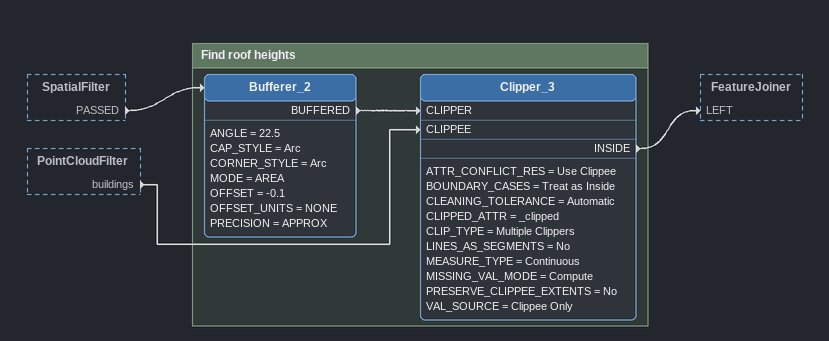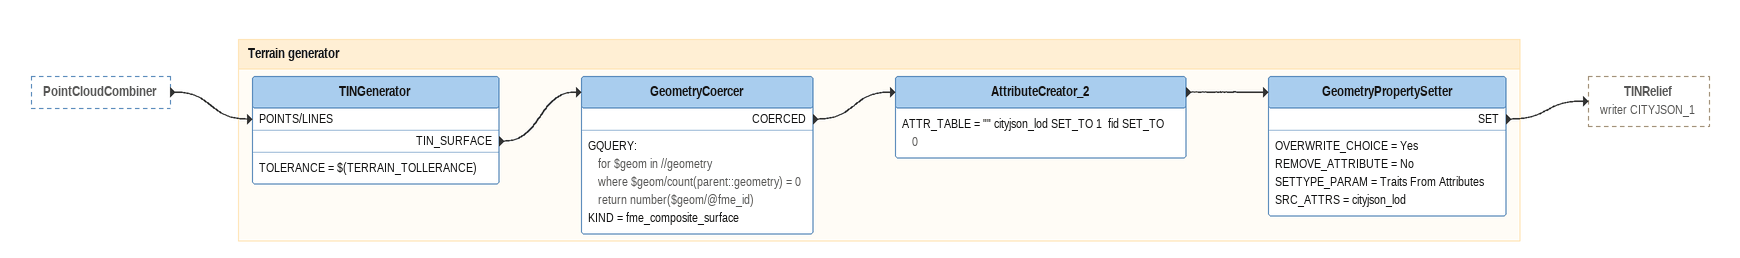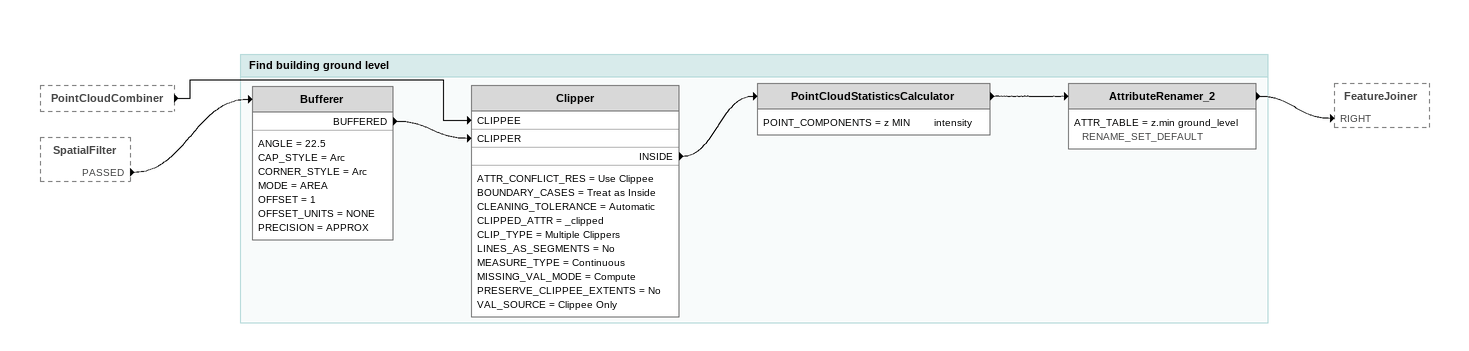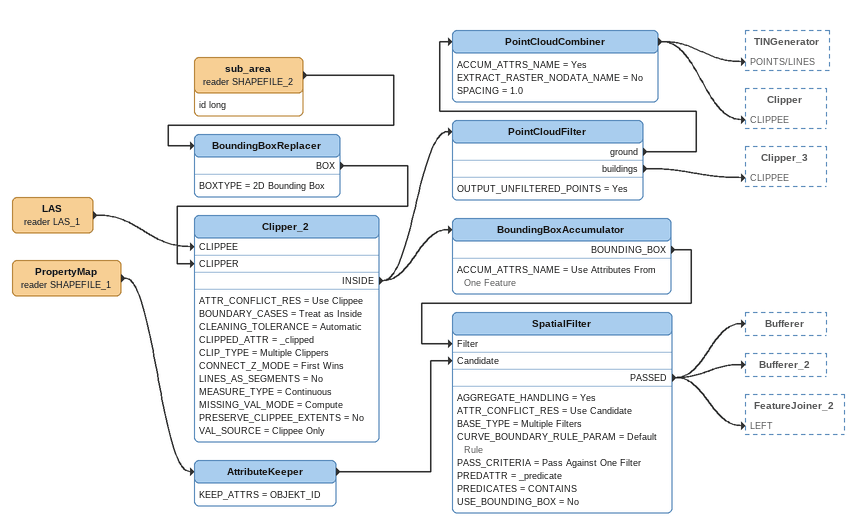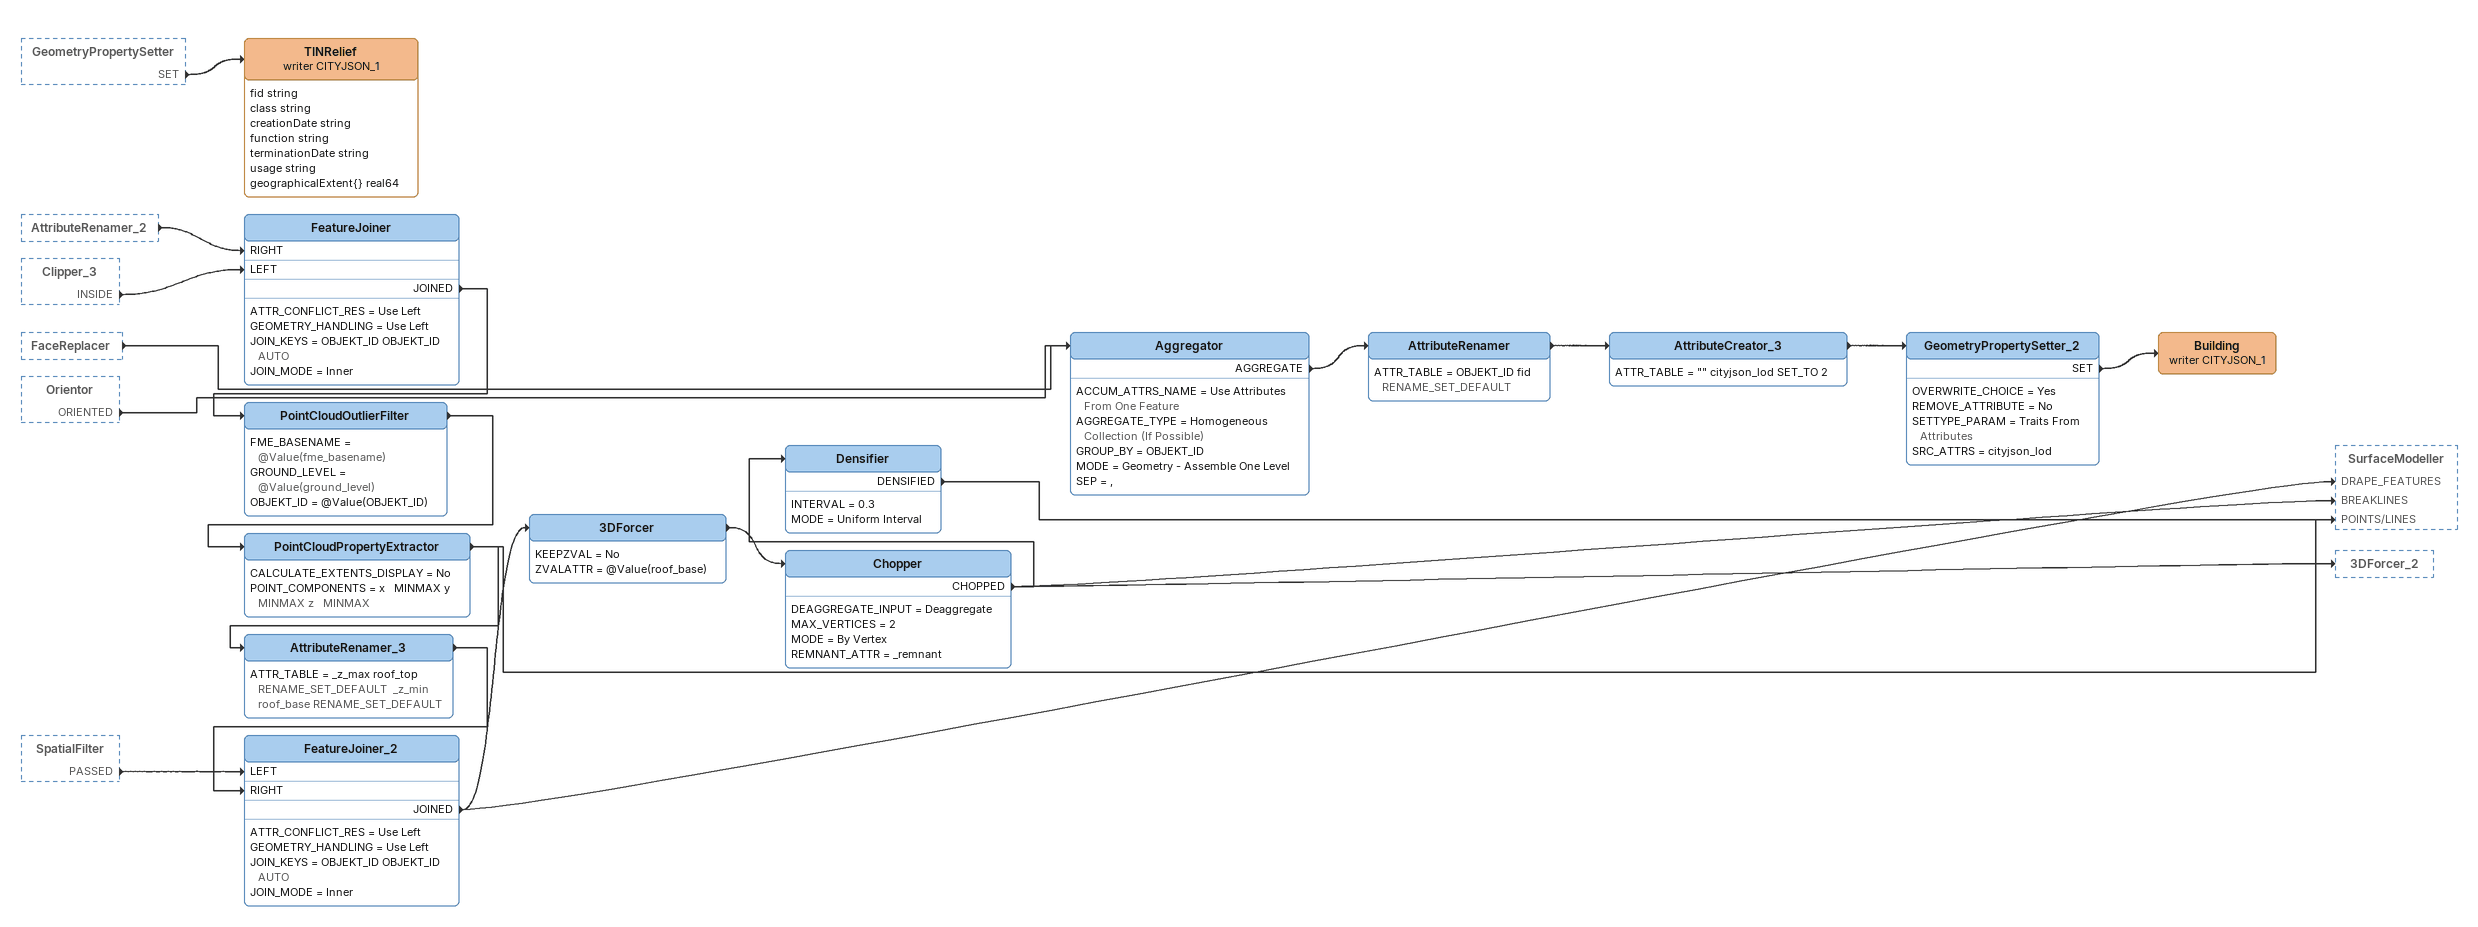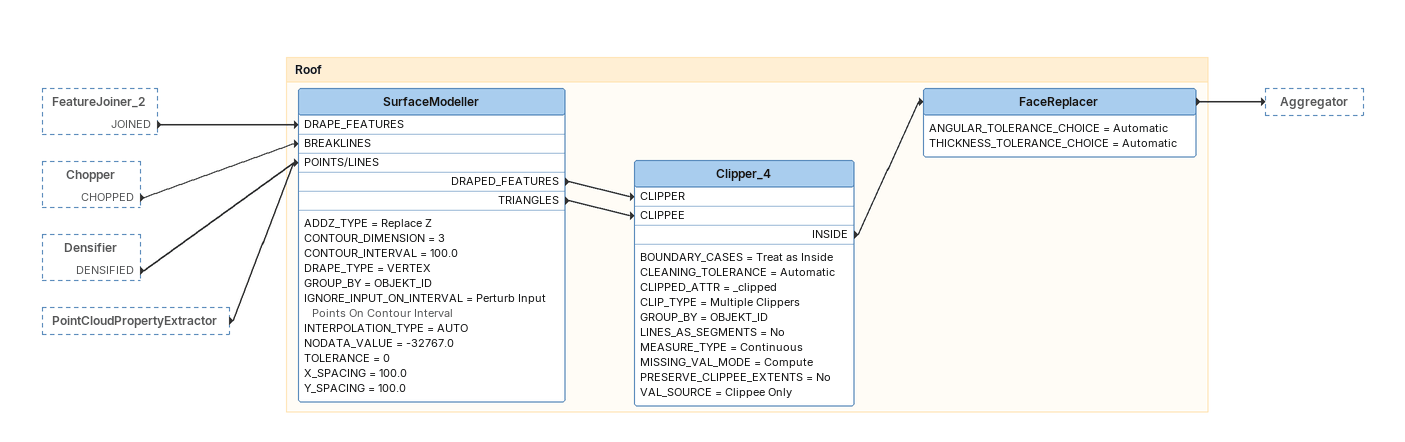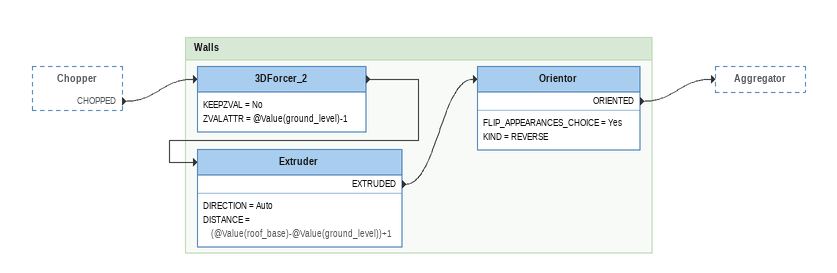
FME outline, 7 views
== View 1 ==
SpatialFilter [outside]
    PASSED -> Bufferer_2
PointCloudFilter [outside]
    buildings -> Clipper_3 [CLIPPEE]

Bookmark: Find roof heights
Bufferer_2
    ANGLE = 22.5
    CAP_STYLE = Arc
    CORNER_STYLE = Arc
    MODE = AREA
    OFFSET = -0.1
    OFFSET_UNITS = NONE
    PRECISION = APPROX
    BUFFERED -> Clipper_3 [CLIPPER]
Clipper_3
    ATTR_CONFLICT_RES = Use Clippee
    BOUNDARY_CASES = Treat as Inside
    CLEANING_TOLERANCE = Automatic
    CLIPPED_ATTR = _clipped
    CLIP_TYPE = Multiple Clippers
    LINES_AS_SEGMENTS = No
    MEASURE_TYPE = Continuous
    MISSING_VAL_MODE = Compute
    PRESERVE_CLIPPEE_EXTENTS = No
    VAL_SOURCE = Clippee Only
    INSIDE -> FeatureJoiner [LEFT]

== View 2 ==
PointCloudCombiner [outside]
    -> TINGenerator [POINTS/LINES]

Bookmark: Terrain generator
TINGenerator
    TOLERANCE = $(TERRAIN_TOLLERANCE)
    TIN_SURFACE -> GeometryCoercer
GeometryCoercer
    GQUERY:
      for $geom in //geometry
      where $geom/count(parent::geometry) = 0
      return number($geom/@fme_id)
    KIND = fme_composite_surface
    COERCED -> AttributeCreator_2
AttributeCreator_2
    ATTR_TABLE = "" cityjson_lod SET_TO 1  fid SET_TO 0
    -> GeometryPropertySetter
GeometryPropertySetter
    OVERWRITE_CHOICE = Yes
    REMOVE_ATTRIBUTE = No
    SETTYPE_PARAM = Traits From Attributes
    SRC_ATTRS = cityjson_lod
    SET -> TINRelief (writer CITYJSON_1)

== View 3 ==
PointCloudCombiner [outside]
    -> Clipper [CLIPPEE]
SpatialFilter [outside]
    PASSED -> Bufferer

Bookmark: Find building ground level
Bufferer
    ANGLE = 22.5
    CAP_STYLE = Arc
    CORNER_STYLE = Arc
    MODE = AREA
    OFFSET = 1
    OFFSET_UNITS = NONE
    PRECISION = APPROX
    BUFFERED -> Clipper [CLIPPER]
Clipper
    ATTR_CONFLICT_RES = Use Clippee
    BOUNDARY_CASES = Treat as Inside
    CLEANING_TOLERANCE = Automatic
    CLIPPED_ATTR = _clipped
    CLIP_TYPE = Multiple Clippers
    LINES_AS_SEGMENTS = No
    MEASURE_TYPE = Continuous
    MISSING_VAL_MODE = Compute
    PRESERVE_CLIPPEE_EXTENTS = No
    VAL_SOURCE = Clippee Only
    INSIDE -> PointCloudStatisticsCalculator
PointCloudStatisticsCalculator
    POINT_COMPONENTS = z MIN        intensity
    -> AttributeRenamer_2
AttributeRenamer_2
    ATTR_TABLE = z.min ground_level RENAME_SET_DEFAULT
    -> FeatureJoiner [RIGHT]

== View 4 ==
LAS (reader LAS_1)
    -> Clipper_2 [CLIPPEE]
PropertyMap (reader SHAPEFILE_1)
    -> AttributeKeeper
AttributeKeeper
    KEEP_ATTRS = OBJEKT_ID
    -> SpatialFilter [Candidate]
sub_area (reader SHAPEFILE_2)
    attributes: id long
    -> BoundingBoxReplacer
BoundingBoxReplacer
    BOXTYPE = 2D Bounding Box
    BOX -> Clipper_2 [CLIPPER]
Clipper_2
    ATTR_CONFLICT_RES = Use Clippee
    BOUNDARY_CASES = Treat as Inside
    CLEANING_TOLERANCE = Automatic
    CLIPPED_ATTR = _clipped
    CLIP_TYPE = Multiple Clippers
    CONNECT_Z_MODE = First Wins
    LINES_AS_SEGMENTS = No
    MEASURE_TYPE = Continuous
    MISSING_VAL_MODE = Compute
    PRESERVE_CLIPPEE_EXTENTS = No
    VAL_SOURCE = Clippee Only
    INSIDE -> PointCloudFilter
    INSIDE -> BoundingBoxAccumulator
PointCloudFilter
    OUTPUT_UNFILTERED_POINTS = Yes
    ground -> PointCloudCombiner
    buildings -> Clipper_3 [CLIPPEE]
PointCloudCombiner
    ACCUM_ATTRS_NAME = Yes
    EXTRACT_RASTER_NODATA_NAME = No
    SPACING = 1.0
    -> TINGenerator [POINTS/LINES]
    -> Clipper [CLIPPEE]
BoundingBoxAccumulator
    ACCUM_ATTRS_NAME = Use Attributes From One Feature
    BOUNDING_BOX -> SpatialFilter [Filter]
SpatialFilter
    AGGREGATE_HANDLING = Yes
    ATTR_CONFLICT_RES = Use Candidate
    BASE_TYPE = Multiple Filters
    CURVE_BOUNDARY_RULE_PARAM = Default Rule
    PASS_CRITERIA = Pass Against One Filter
    PREDATTR = _predicate
    PREDICATES = CONTAINS
    USE_BOUNDING_BOX = No
    PASSED -> Bufferer
    PASSED -> Bufferer_2
    PASSED -> FeatureJoiner_2 [LEFT]

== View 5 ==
GeometryPropertySetter [outside]
    SET -> TINRelief (writer CITYJSON_1)
AttributeRenamer_2 [outside]
    -> FeatureJoiner [RIGHT]
Clipper_3 [outside]
    INSIDE -> FeatureJoiner [LEFT]
FaceReplacer [outside]
    -> Aggregator
Orientor [outside]
    ORIENTED -> Aggregator
SpatialFilter [outside]
    PASSED -> FeatureJoiner_2 [LEFT]
TINRelief (writer CITYJSON_1)
    attributes: fid string, class string, creationDate string, function string, terminationDate string, usage string, geographicalExtent{} real64
FeatureJoiner
    ATTR_CONFLICT_RES = Use Left
    GEOMETRY_HANDLING = Use Left
    JOIN_KEYS = OBJEKT_ID OBJEKT_ID AUTO
    JOIN_MODE = Inner
    JOINED -> PointCloudOutlierFilter
PointCloudOutlierFilter
    FME_BASENAME = @Value(fme_basename)
    GROUND_LEVEL = @Value(ground_level)
    OBJEKT_ID = @Value(OBJEKT_ID)
    -> PointCloudPropertyExtractor
PointCloudPropertyExtractor
    CALCULATE_EXTENTS_DISPLAY = No
    POINT_COMPONENTS = x   MINMAX y   MINMAX z   MINMAX
    -> AttributeRenamer_3
    -> SurfaceModeller [POINTS/LINES]
AttributeRenamer_3
    ATTR_TABLE = _z_max roof_top RENAME_SET_DEFAULT  _z_min roof_base RENAME_SET_DEFAULT
    -> FeatureJoiner_2 [RIGHT]
FeatureJoiner_2
    ATTR_CONFLICT_RES = Use Left
    GEOMETRY_HANDLING = Use Left
    JOIN_KEYS = OBJEKT_ID OBJEKT_ID AUTO
    JOIN_MODE = Inner
    JOINED -> 3DForcer
    JOINED -> SurfaceModeller [DRAPE_FEATURES]
3DForcer
    KEEPZVAL = No
    ZVALATTR = @Value(roof_base)
    -> Chopper
Chopper
    DEAGGREGATE_INPUT = Deaggregate
    MAX_VERTICES = 2
    MODE = By Vertex
    REMNANT_ATTR = _remnant
    CHOPPED -> Densifier
    CHOPPED -> SurfaceModeller [BREAKLINES]
    CHOPPED -> 3DForcer_2
Densifier
    INTERVAL = 0.3
    MODE = Uniform Interval
    DENSIFIED -> SurfaceModeller [POINTS/LINES]
Aggregator
    ACCUM_ATTRS_NAME = Use Attributes From One Feature
    AGGREGATE_TYPE = Homogeneous Collection (If Possible)
    GROUP_BY = OBJEKT_ID
    MODE = Geometry - Assemble One Level
    SEP = ,
    AGGREGATE -> AttributeRenamer
AttributeRenamer
    ATTR_TABLE = OBJEKT_ID fid RENAME_SET_DEFAULT
    -> AttributeCreator_3
AttributeCreator_3
    ATTR_TABLE = "" cityjson_lod SET_TO 2
    -> GeometryPropertySetter_2
GeometryPropertySetter_2
    OVERWRITE_CHOICE = Yes
    REMOVE_ATTRIBUTE = No
    SETTYPE_PARAM = Traits From Attributes
    SRC_ATTRS = cityjson_lod
    SET -> Building (writer CITYJSON_1)
Building (writer CITYJSON_1)

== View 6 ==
FeatureJoiner_2 [outside]
    JOINED -> SurfaceModeller [DRAPE_FEATURES]
Chopper [outside]
    CHOPPED -> SurfaceModeller [BREAKLINES]
Densifier [outside]
    DENSIFIED -> SurfaceModeller [POINTS/LINES]
PointCloudPropertyExtractor [outside]
    -> SurfaceModeller [POINTS/LINES]

Bookmark: Roof
SurfaceModeller
    ADDZ_TYPE = Replace Z
    CONTOUR_DIMENSION = 3
    CONTOUR_INTERVAL = 100.0
    DRAPE_TYPE = VERTEX
    GROUP_BY = OBJEKT_ID
    IGNORE_INPUT_ON_INTERVAL = Perturb Input Points On Contour Interval
    INTERPOLATION_TYPE = AUTO
    NODATA_VALUE = -32767.0
    TOLERANCE = 0
    X_SPACING = 100.0
    Y_SPACING = 100.0
    DRAPED_FEATURES -> Clipper_4 [CLIPPER]
    TRIANGLES -> Clipper_4 [CLIPPEE]
Clipper_4
    BOUNDARY_CASES = Treat as Inside
    CLEANING_TOLERANCE = Automatic
    CLIPPED_ATTR = _clipped
    CLIP_TYPE = Multiple Clippers
    GROUP_BY = OBJEKT_ID
    LINES_AS_SEGMENTS = No
    MEASURE_TYPE = Continuous
    MISSING_VAL_MODE = Compute
    PRESERVE_CLIPPEE_EXTENTS = No
    VAL_SOURCE = Clippee Only
    INSIDE -> FaceReplacer
FaceReplacer
    ANGULAR_TOLERANCE_CHOICE = Automatic
    THICKNESS_TOLERANCE_CHOICE = Automatic
    -> Aggregator

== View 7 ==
Chopper [outside]
    CHOPPED -> 3DForcer_2

Bookmark: Walls
3DForcer_2
    KEEPZVAL = No
    ZVALATTR = @Value(ground_level)-1
    -> Extruder
Extruder
    DIRECTION = Auto
    DISTANCE = (@Value(roof_base)-@Value(ground_level))+1
    EXTRUDED -> Orientor
Orientor
    FLIP_APPEARANCES_CHOICE = Yes
    KIND = REVERSE
    ORIENTED -> Aggregator
